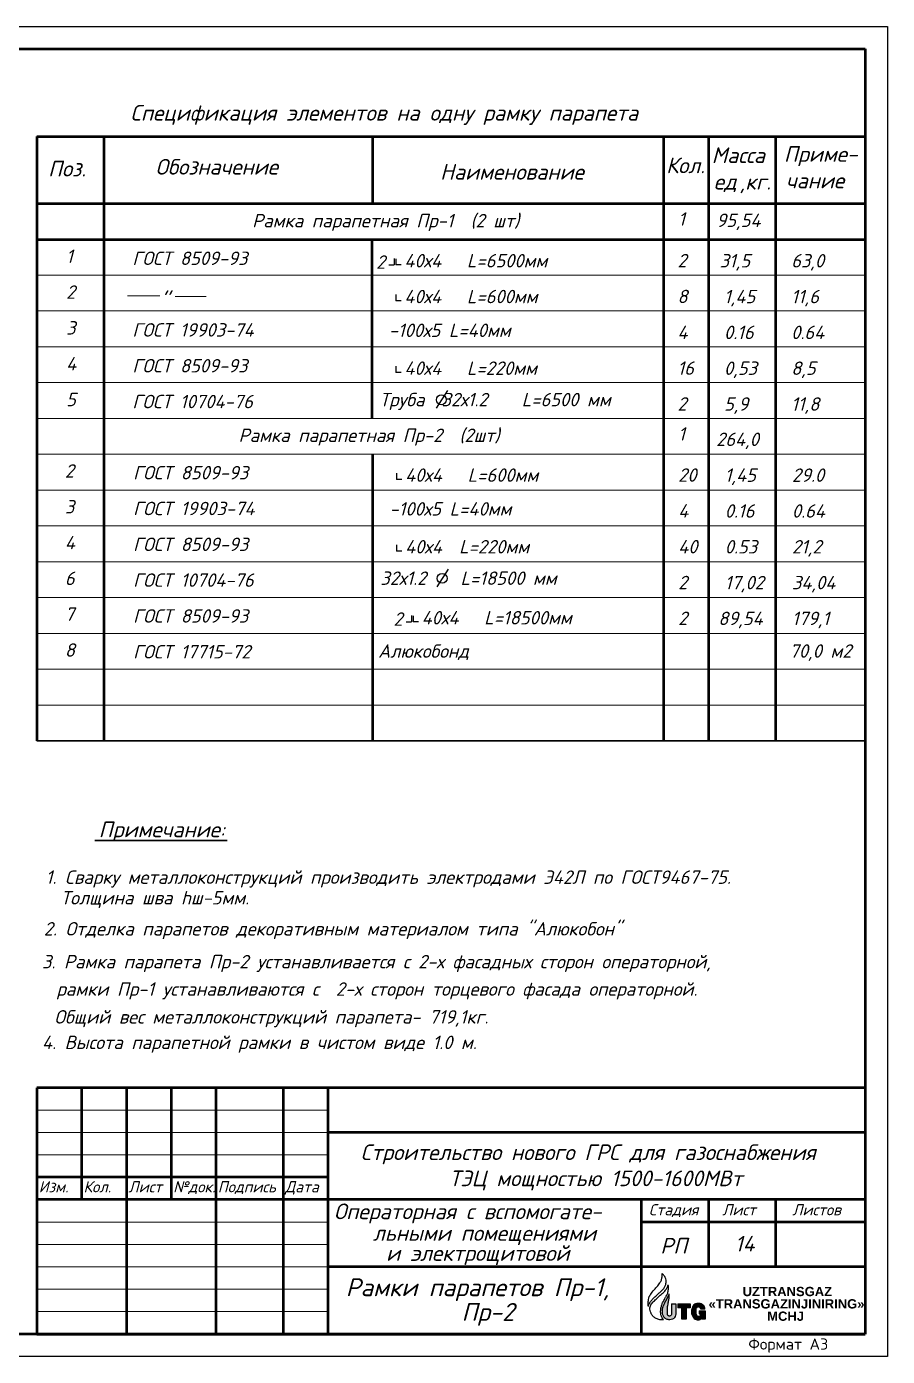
# Model space of a CAD drawing. Extents: x 108150 to 142535, y -18867 to -9422.
# Drawn here: x 140959.1 to 141151.3, y -16848.3 to -16551.3 of the extents above; entities that cross this region are included whole.
import ezdxf

# ---------------------------------------------------------------- set-up
doc = ezdxf.new("R2010")
doc.units = 0
doc.header["$MEASUREMENT"] = 0
for name, color, linetype in [('12321', 7, 'Continuous'), ('FORMAT', 7, 'Continuous'), ('PDF2_Text', 5, 'Continuous')]:
    doc.layers.add(name, color=color, linetype=linetype)
for name, color, linetype, lineweight in [('SNOVNOY', 3, 'Continuous', 70), ('Выносные', 8, 'Continuous', 15), ('Контурные', 3, 'Continuous', 50), ('Основные', 4, 'Continuous', 40), ('Разм.', 8, 'Continuous', 15), ('Разрез', 6, 'Continuous', 60), ('Текст', 2, 'Continuous', 15)]:
    doc.layers.add(name, color=color, linetype=linetype, lineweight=lineweight)
doc.styles.add('PDF Arial', font='arial.ttf')
doc.styles.add('style1', font='isocpeui.ttf')
doc.styles.add('style2', font='simplex.shx', dxfattribs={"width": 0.8})
doc.styles.add('ГОСТ -3', font='isocpeui.ttf', dxfattribs={"height": 3})
doc.styles.add('ГОСТ 250', font='isocpeui.ttf', dxfattribs={"height": 250})
doc.styles.add('ГОСТ 300', font='isocpeui.ttf', dxfattribs={"height": 300})
doc.styles.add('ГОСТ 350', font='isocpeui.ttf', dxfattribs={"height": 350})
doc.styles.add('ГОСТ2.5', font='isocpeur.ttf', dxfattribs={"oblique": 15, "height": 2.5})
doc.styles.add('ГОСТ3', font='isocpeur.ttf', dxfattribs={"oblique": 15, "height": 3})
doc.styles.add('ГОСТ3.5', font='isocpeur.ttf', dxfattribs={"oblique": 15, "height": 3.5})

msp = doc.modelspace()

# ---------------------------------------------------------------- hatches: boundary and pattern name
at = {"layer": '12321', "lineweight": 25, "ltscale": 2}
h = msp.add_hatch(color=170, dxfattribs=at)
h.dxf.hatch_style = 1
edge = h.paths.add_edge_path()
edge.add_line((141104.0695, -16836.5626), (141103.1143, -16836.5626))
edge.add_line((141103.1143, -16836.5626), (141103.1143, -16838.7777))
edge.add_spline(control_points=[(141103.1143, -16838.7777), (141103.1014, -16838.8886), (141103.0812, -16839.0623), (141102.9155, -16839.2744), (141102.7029, -16839.3158), (141102.487, -16839.3301), (141102.3312, -16839.1979), (141102.2385, -16839.01), (141102.1999, -16838.7854), (141102.2042, -16838.4096), (141102.1869, -16837.9434), (141102.227, -16837.4278), (141102.2876, -16836.9214), (141102.4135, -16836.4409), (141102.4827, -16835.8366), (141102.6468, -16835.1763), (141102.6373, -16834.6562), (141102.6322, -16834.3792)], knot_values=[0, 0, 0, 0, 0.32175029, 0.50372886, 0.7413174, 0.93122956, 1.11213119, 1.29654799, 1.53988838, 1.77020295, 2.39711599, 2.90378622, 3.28253457, 3.88886889, 4.35336348, 5.06194669, 5.86905617, 5.86905617, 5.86905617, 5.86905617], degree=3, periodic=0)
edge.add_spline(control_points=[(141102.6322, -16834.3792), (141102.6225, -16834.4004), (141102.5195, -16834.6242), (141102.2739, -16835.1321), (141101.869, -16835.8683), (141101.4671, -16836.642), (141101.12, -16837.4104), (141101.1073, -16837.948), (141101.1008, -16838.2233)], knot_values=[0, 0, 0, 0, 0.06833028, 0.72117683, 1.65163806, 2.52459263, 3.28438922, 4.0823675, 4.0823675, 4.0823675, 4.0823675], degree=3, periodic=0)
edge.add_spline(control_points=[(141101.1008, -16838.2233), (141101.1045, -16838.2978), (141101.1188, -16838.5823), (141101.175, -16839.0739), (141101.4411, -16839.6772), (141102.0295, -16840.0596), (141102.7034, -16840.1946), (141103.3667, -16840.0696), (141103.8572, -16839.6775), (141104.0396, -16839.1874), (141104.0614, -16838.8818), (141104.0695, -16838.7689)], knot_values=[0, 0, 0, 0, 0.2184505, 0.83381126, 1.44661398, 2.07318585, 2.80467327, 3.4162574, 3.99187545, 4.55748986, 4.88904194, 4.88904194, 4.88904194, 4.88904194], degree=3, periodic=0)
edge.add_line((141104.0695, -16838.7689), (141104.0695, -16836.5626))
h = msp.add_hatch(color=170, dxfattribs=at)
h.dxf.hatch_style = 1
h.paths.add_polyline_path([(141106.3786, -16837.4865), (141107.2708, -16837.4865), (141107.2708, -16836.5626), (141104.5675, -16836.5626), (141104.5675, -16837.4865), (141105.4065, -16837.4865), (141105.4065, -16840.0435), (141106.3786, -16840.0435)])
h = msp.add_hatch(color=170, dxfattribs=at)
h.dxf.hatch_style = 1
edge = h.paths.add_edge_path()
edge.add_spline(control_points=[(141110.5576, -16837.7752), (141110.5536, -16837.6893), (141110.5453, -16837.5104), (141110.4658, -16837.2402), (141110.3247, -16836.9896), (141110.1546, -16836.826), (141109.9901, -16836.7096), (141109.8442, -16836.614), (141109.6419, -16836.5579), (141109.4189, -16836.4979), (141109.1103, -16836.4998), (141108.7226, -16836.4826), (141108.2655, -16836.6467), (141107.9224, -16837.0457), (141107.703, -16837.5035), (141107.5891, -16838.1031), (141107.5701, -16838.6558), (141107.6957, -16839.1555), (141107.9033, -16839.4929), (141108.1477, -16839.8734), (141108.5196, -16840.0666), (141108.8407, -16840.1573), (141109.0769, -16840.1854), (141109.3145, -16840.1687), (141109.5302, -16840.0841), (141109.7085, -16839.9673), (141109.8303, -16839.8879), (141109.8801, -16839.8554)], knot_values=[0, 0, 0, 0, 0.25111067, 0.5227896, 0.81665353, 1.0828984, 1.20521301, 1.40771753, 1.58789185, 1.81639069, 2.08087123, 2.48608788, 2.94981708, 3.44112246, 3.985778, 4.42046793, 5.22027539, 5.58514014, 5.90745935, 6.37746939, 6.88525477, 7.08490717, 7.35582828, 7.57743803, 7.77434882, 8.02634128, 8.20040993, 8.20040993, 8.20040993, 8.20040993], degree=3, periodic=0)
edge.add_line((141109.8801, -16839.8554), (141109.8801, -16840.0366))
edge.add_line((141109.8801, -16840.0366), (141110.6049, -16840.0366))
edge.add_line((141110.6049, -16840.0366), (141110.6049, -16838.19))
edge.add_line((141110.6049, -16838.19), (141109.3001, -16838.19))
edge.add_line((141109.3001, -16838.19), (141109.3001, -16838.859))
edge.add_line((141109.3001, -16838.859), (141109.7047, -16838.859))
edge.add_spline(control_points=[(141109.7047, -16838.859), (141109.7091, -16838.9235), (141109.7177, -16839.0519), (141109.6115, -16839.216), (141109.4332, -16839.3305), (141109.2155, -16839.3232), (141108.9626, -16839.3298), (141108.7219, -16839.176), (141108.5984, -16838.885), (141108.5492, -16838.5577), (141108.5628, -16838.201), (141108.5626, -16837.8872), (141108.6066, -16837.6199), (141108.7326, -16837.4175), (141108.9667, -16837.2917), (141109.2359, -16837.2861), (141109.48, -16837.3951), (141109.6441, -16837.5713), (141109.6474, -16837.7188), (141109.6486, -16837.7752)], knot_values=[0, 0, 0, 0, 0.18476977, 0.36821541, 0.54027769, 0.78268383, 0.98616211, 1.27703997, 1.54700192, 1.88874392, 2.2406241, 2.58982635, 2.80813824, 3.0254609, 3.2613069, 3.55693344, 3.77661183, 4.03780399, 4.19947695, 4.19947695, 4.19947695, 4.19947695], degree=3, periodic=0)
edge.add_line((141109.6486, -16837.7752), (141110.5576, -16837.7752))

# ---------------------------------------------------------------- linework, layer by layer
for p, q in [((140731.3475, -16551.334, -754.4947), (141151.3475, -16551.334, -754.4947)), ((141151.3475, -16551.334, -754.4947), (141151.3475, -16848.334, -754.4947)), ((141151.3475, -16848.334, -754.4947), (140731.3475, -16848.334, -754.4947))]:
    msp.add_line(p, q)
at = {"layer": '12321', "color": 170, "lineweight": 25, "ltscale": 2}
for p, q in [((141103.1143, -16836.5626, -754.4947), (141104.0695, -16836.5626, -754.4947)), ((141103.1143, -16836.5626, -754.4947), (141103.1143, -16838.7777, -754.4947)), ((141104.0695, -16836.5626, -754.4947), (141104.0695, -16838.7689, -754.4947)), ((141104.5675, -16836.5626, -754.4947), (141107.2708, -16836.5626, -754.4947)), ((141104.5675, -16836.5626, -754.4947), (141104.5675, -16837.4865, -754.4947)), ((141107.2708, -16836.5626, -754.4947), (141107.2708, -16837.4865, -754.4947)), ((141105.4065, -16837.4865, -754.4947), (141104.5675, -16837.4865, -754.4947)), ((141105.4065, -16840.0435, -754.4947), (141105.4065, -16837.4865, -754.4947)), ((141107.2708, -16837.4865, -754.4947), (141106.3786, -16837.4865, -754.4947)), ((141106.3786, -16837.4865, -754.4947), (141106.3786, -16840.0435, -754.4947)), ((141109.3001, -16838.19, -754.4947), (141110.6049, -16838.19, -754.4947)), ((141109.3001, -16838.19, -754.4947), (141109.3001, -16838.859, -754.4947)), ((141109.3001, -16838.859, -754.4947), (141109.7047, -16838.859, -754.4947)), ((141110.5576, -16837.7752, -754.4947), (141109.6486, -16837.7752, -754.4947)), ((141109.8801, -16840.0366, -754.4947), (141109.8801, -16839.8554, -754.4947)), ((141110.6049, -16838.19, -754.4947), (141110.6049, -16840.0366, -754.4947)), ((141106.3786, -16840.0435, -754.4947), (141105.4065, -16840.0435, -754.4947)), ((141110.6049, -16840.0366, -754.4947), (141109.8801, -16840.0366, -754.4947))]:
    msp.add_line(p, q, dxfattribs=at)
at = {"layer": '12321', "color": 150, "lineweight": 25, "ltscale": 2}
for points in [[(141097.949, -16837.224, -754.4947), (141097.8832, -16836.4703, -754.4947), (141098.0048, -16835.6125, -754.4947), (141098.1535, -16834.9843, -754.4947), (141098.6265, -16834.2413, -754.4947), (141099.4651, -16833.2057, -754.4947), (141100.0329, -16832.5497, -754.4947), (141100.3843, -16832.1107, -754.4947), (141100.6208, -16831.7594, -754.4947), (141100.9153, -16831.1085, -754.4947), (141100.9955, -16830.796, -754.4947), (141101.054, -16830.3443, -754.4947), (141101.0589, -16830.0015, -754.4947), (141101.0451, -16829.8178, -754.4947)], [(141097.949, -16837.224, -754.4947), (141098.1183, -16836.5937, -754.4947), (141098.4357, -16836.0946, -754.4947), (141098.9774, -16835.4685, -754.4947), (141099.8191, -16834.6542, -754.4947), (141100.3809, -16834.1536, -754.4947), (141100.9765, -16833.6327, -754.4947), (141101.4972, -16833.029, -754.4947), (141101.7687, -16832.4409, -754.4947), (141101.8854, -16832.0553, -754.4947), (141101.9078, -16831.2781, -754.4947), (141101.7214, -16830.7171, -754.4947), (141101.4415, -16830.2471, -754.4947), (141101.1812, -16829.9773, -754.4947), (141101.0451, -16829.8178, -754.4947)]]:
    msp.add_spline(points, degree=3, dxfattribs=at)
at = {"layer": '12321', "color": 82, "lineweight": 25, "ltscale": 2, "true_color": 0x41c20a}
for points in [[(141101.337, -16840.1352, -754.4947), (141100.4785, -16840.1385, -754.4947), (141099.7194, -16839.897, -754.4947), (141099.1184, -16839.4864, -754.4947), (141098.639, -16838.8804, -754.4947), (141098.5414, -16838.6984, -754.4947), (141098.3381, -16838.1012, -754.4947), (141098.3132, -16837.4998, -754.4947), (141098.4402, -16837.0344, -754.4947), (141098.9338, -16836.2552, -754.4947), (141099.6662, -16835.5395, -754.4947), (141100.6188, -16834.6585, -754.4947), (141101.4355, -16833.9553, -754.4947), (141101.7781, -16833.5591, -754.4947), (141102.1732, -16832.9433, -754.4947), (141102.2836, -16832.6221, -754.4947), (141102.3472, -16832.324, -754.4947)], [(141101.337, -16840.1352, -754.4947), (141100.8558, -16839.3288, -754.4947), (141100.7066, -16838.6989, -754.4947), (141100.7404, -16837.7298, -754.4947), (141100.9028, -16836.9777, -754.4947), (141101.1203, -16836.3612, -754.4947), (141101.6619, -16835.4045, -754.4947), (141101.954, -16834.8557, -754.4947), (141102.2709, -16834.1843, -754.4947), (141102.3721, -16833.8004, -754.4947), (141102.4325, -16833.3309, -754.4947), (141102.4564, -16832.9258, -754.4947), (141102.4289, -16832.5996, -754.4947), (141102.3472, -16832.324, -754.4947)]]:
    msp.add_spline(points, degree=3, dxfattribs=at)
at = {"layer": '12321', "color": 170, "lineweight": 25, "ltscale": 2}
for points in [[(141101.1008, -16838.2233, -754.4947), (141101.1754, -16837.4091, -754.4947), (141101.4559, -16836.6828, -754.4947), (141101.8634, -16835.8865, -754.4947), (141102.3108, -16835.0446, -754.4947), (141102.6029, -16834.4428, -754.4947), (141102.6322, -16834.3792, -754.4947)], [(141103.1143, -16838.7777, -754.4947), (141103.0379, -16839.0984, -754.4947), (141102.9181, -16839.2413, -754.4947), (141102.6855, -16839.3132, -754.4947), (141102.491, -16839.3049, -754.4947), (141102.3437, -16839.1924, -754.4947), (141102.2549, -16839.0256, -754.4947), (141102.207, -16838.7809, -754.4947), (141102.2016, -16838.545, -754.4947), (141102.199, -16837.9026, -754.4947), (141102.2345, -16837.3846, -754.4947), (141102.2851, -16836.9999, -754.4947), (141102.4094, -16836.3911, -754.4947), (141102.4813, -16835.9206, -754.4947), (141102.6091, -16835.2059, -754.4947), (141102.6322, -16834.3792, -754.4947)], [(141110.5576, -16837.7752, -754.4947), (141110.5358, -16837.5188, -754.4947), (141110.4585, -16837.2514, -754.4947), (141110.3077, -16836.9908, -754.4947), (141110.1134, -16836.7993, -754.4947), (141110.0119, -16836.7257, -754.4947), (141109.8333, -16836.6202, -754.4947), (141109.6579, -16836.5626, -754.4947), (141109.4295, -16836.5108, -754.4947), (141109.1588, -16836.4977, -754.4947), (141108.7438, -16836.5092, -754.4947), (141108.2989, -16836.6761, -754.4947), (141107.9532, -16837.042, -754.4947), (141107.7124, -16837.5455, -754.4947), (141107.6205, -16837.9813, -754.4947), (141107.6178, -16838.8009, -754.4947), (141107.7177, -16839.1612, -754.4947), (141107.8779, -16839.45, -754.4947), (141108.1695, -16839.8333, -754.4947), (141108.6214, -16840.0911, -754.4947), (141108.8184, -16840.1462, -754.4947), (141109.0943, -16840.1778, -754.4947), (141109.3203, -16840.1562, -754.4947), (141109.5094, -16840.0858, -754.4947), (141109.7308, -16839.9529, -754.4947), (141109.8801, -16839.8554, -754.4947)], [(141104.0695, -16838.7689, -754.4947), (141104.0331, -16839.1067, -754.4947), (141103.8147, -16839.6436, -754.4947), (141103.3584, -16840.0173, -754.4947), (141102.7458, -16840.1495, -754.4947), (141102.0108, -16840.003, -754.4947), (141101.4861, -16839.633, -754.4947), (141101.2073, -16839.0703, -754.4947), (141101.1132, -16838.4468, -754.4947), (141101.1008, -16838.2233, -754.4947)], [(141109.6486, -16837.7752, -754.4947), (141109.6295, -16837.6107, -754.4947), (141109.461, -16837.4027, -754.4947), (141109.2556, -16837.3106, -754.4947), (141108.9528, -16837.3185, -754.4947), (141108.7422, -16837.437, -754.4947), (141108.621, -16837.6238, -754.4947), (141108.5747, -16837.8426, -754.4947), (141108.5605, -16838.2002, -754.4947), (141108.5605, -16838.5607, -754.4947), (141108.6184, -16838.9061, -754.4947), (141108.7422, -16839.1535, -754.4947), (141108.9949, -16839.3114, -754.4947), (141109.203, -16839.3255, -754.4947), (141109.4503, -16839.3025, -754.4947), (141109.5997, -16839.2088, -754.4947), (141109.6973, -16839.0482, -754.4947), (141109.7047, -16838.859, -754.4947)]]:
    msp.add_spline(points, degree=3, dxfattribs=at)
at = {"layer": 'Выносные', "color": 0, "lineweight": 25}
for p, q in [((141040.0064, -16604.5561, -754.4947), (141041.2006, -16604.5561, -754.4947)), ((141041.2006, -16603.1478, -754.4947), (141041.2006, -16604.5561, -754.4947)), ((141041.5406, -16603.1671, -754.4947), (141041.5406, -16604.5754, -754.4947)), ((141042.7348, -16604.5754, -754.4947), (141041.5406, -16604.5754, -754.4947)), ((141041.5406, -16611.1671, -754.4947), (141041.5406, -16612.5754, -754.4947)), ((141042.7348, -16612.5754, -754.4947), (141041.5406, -16612.5754, -754.4947)), ((141041.5406, -16627.1671, -754.4947), (141041.5406, -16628.5754, -754.4947)), ((141042.7348, -16628.5754, -754.4947), (141041.5406, -16628.5754, -754.4947)), ((141041.708, -16651.0506, -754.4947), (141041.708, -16652.4589, -754.4947)), ((141042.9023, -16652.4589, -754.4947), (141041.708, -16652.4589, -754.4947)), ((141041.708, -16667.0506, -754.4947), (141041.708, -16668.4589, -754.4947)), ((141042.9023, -16668.4589, -754.4947), (141041.708, -16668.4589, -754.4947)), ((141043.8704, -16684.2918, -754.4947), (141045.0647, -16684.2918, -754.4947)), ((141045.0647, -16682.8835, -754.4947), (141045.0647, -16684.2918, -754.4947)), ((141045.4046, -16682.9028, -754.4947), (141045.4046, -16684.3111, -754.4947)), ((141046.5989, -16684.3111, -754.4947), (141045.4046, -16684.3111, -754.4947))]:
    msp.add_line(p, q, dxfattribs=at)
at = {"layer": 'Выносные'}
for p, q in [((140961.3475, -16606.85, -754.4947), (141146.3475, -16606.85, -754.4947)), ((140961.3475, -16614.85, -754.4947), (141146.3475, -16614.85, -754.4947)), ((140961.3475, -16622.85, -754.4947), (141146.3475, -16622.85, -754.4947)), ((140961.3475, -16630.85, -754.4947), (141146.3475, -16630.85, -754.4947)), ((140961.3475, -16638.85, -754.4947), (141146.3475, -16638.85, -754.4947)), ((140961.3475, -16646.85, -754.4947), (141146.3475, -16646.85, -754.4947)), ((140961.3475, -16654.85, -754.4947), (141146.3475, -16654.85, -754.4947)), ((140961.3475, -16662.85, -754.4947), (141146.3475, -16662.85, -754.4947)), ((140961.3475, -16670.85, -754.4947), (141146.3475, -16670.85, -754.4947)), ((140961.3475, -16678.85, -754.4947), (141146.3475, -16678.85, -754.4947)), ((140961.3475, -16686.85, -754.4947), (141146.3475, -16686.85, -754.4947)), ((140961.3475, -16694.85, -754.4947), (141146.3475, -16694.85, -754.4947)), ((140961.3475, -16694.85, -754.4947), (141146.3475, -16694.85, -754.4947)), ((140961.3475, -16702.85, -754.4947), (141146.3475, -16702.85, -754.4947))]:
    msp.add_line(p, q, dxfattribs=at)
at = {"layer": 'Выносные', "color": 2}
for p, q in [((140988.8326, -16611.456, -754.4947), (140981.6012, -16611.456, -754.4947)), ((140999.1432, -16611.6071, -754.4947), (140992.2474, -16611.6071, -754.4947))]:
    msp.add_line(p, q, dxfattribs=at)
at = {"layer": 'Выносные', "color": 3, "lineweight": 30}
msp.add_line((140961.3475, -16710.85, -754.4947), (141146.3475, -16710.85, -754.4947), dxfattribs=at)
at = {"layer": 'Выносные', "lineweight": 18}
for p, q in [((141026.3477, -16793.3257, -754.4947), (140961.3475, -16793.3257, -754.4947)), ((141026.3479, -16798.3257, -754.4947), (140961.3475, -16798.3257, -754.4947)), ((141026.3477, -16803.3257, -754.4947), (140961.3475, -16803.3257, -754.4947)), ((141026.3477, -16818.3257, -754.4947), (140961.3475, -16818.3257, -754.4947)), ((141026.3477, -16823.3257, -754.4947), (140961.3475, -16823.3257, -754.4947)), ((141026.3493, -16828.3257, -754.4947), (140961.3475, -16828.3257, -754.4947)), ((141026.3477, -16833.3257, -754.4947), (140961.3475, -16833.3257, -754.4947)), ((141026.3477, -16838.3257, -754.4947), (140961.3475, -16838.3257, -754.4947))]:
    msp.add_line(p, q, dxfattribs=at)
at = {"layer": 'Контурные'}
for p, q in [((140751.3475, -16556.334, -754.4947), (141146.3475, -16556.334, -754.4947)), ((141146.3475, -16556.334, -754.4947), (141146.3475, -16843.334, -754.4947)), ((140961.3475, -16575.85, -754.4947), (141146.3475, -16575.85, -754.4947)), ((140961.3475, -16575.85, -754.4947), (140961.3475, -16710.85, -754.4947)), ((140976.3475, -16575.85, -754.4947), (140976.3475, -16590.85, -754.4947)), ((141036.3475, -16575.85, -754.4947), (141036.3475, -16590.85, -754.4947)), ((141101.3475, -16575.85, -754.4947), (141101.3475, -16590.85, -754.4947)), ((141111.3475, -16575.85, -754.4947), (141111.3475, -16590.85, -754.4947)), ((141126.3475, -16575.85, -754.4947), (141126.3475, -16590.85, -754.4947)), ((140961.3475, -16590.85, -754.4947), (141146.3475, -16590.85, -754.4947)), ((140976.3475, -16590.85, -754.4947), (140976.3475, -16710.85, -754.4947)), ((141101.3475, -16590.85, -754.4947), (141101.3475, -16710.85, -754.4947)), ((141111.3475, -16590.85, -754.4947), (141111.3475, -16710.85, -754.4947)), ((141126.3475, -16590.85, -754.4947), (141126.3475, -16710.85, -754.4947)), ((140961.3475, -16598.85, -754.4947), (141146.3475, -16598.85, -754.4947)), ((141036.18, -16598.9665, -754.4947), (141036.18, -16638.9665, -754.4947)), ((141036.3475, -16646.85, -754.4947), (141036.3475, -16710.85, -754.4947)), ((141036.3475, -16646.85, -754.4947), (141036.3475, -16694.85, -754.4947)), ((141146.3475, -16788.3257, -754.4947), (140961.3475, -16788.3257, -754.4947)), ((140961.3475, -16788.3257, -754.4947), (140961.35, -16843.334, -754.4947)), ((140971.3475, -16788.3257, -754.4947), (140971.3475, -16813.3257, -754.4947)), ((140981.3475, -16788.3257, -754.4947), (140981.35, -16843.334, -754.4947)), ((140991.3475, -16788.3257, -754.4947), (140991.3475, -16813.3257, -754.4947)), ((141001.3475, -16788.3257, -754.4947), (141001.35, -16843.334, -754.4947)), ((141016.3475, -16788.3257, -754.4947), (141016.35, -16843.334, -754.4947)), ((141026.3475, -16788.3257, -754.4947), (141026.35, -16843.334, -754.4947)), ((141146.3475, -16788.3257, -754.4947), (141146.3475, -16843.334, -754.4947)), ((141146.3475, -16798.3257, -754.4947), (141026.3479, -16798.3257, -754.4947)), ((141026.3477, -16808.3257, -754.4947), (140961.3475, -16808.3257, -754.4947)), ((141146.3475, -16813.3257, -754.4947), (140961.3475, -16813.3257, -754.4947)), ((141096.3486, -16813.3257, -754.4947), (141096.35, -16843.334, -754.4947)), ((141111.3486, -16813.3257, -754.4947), (141111.3493, -16828.3257, -754.4947)), ((141126.3486, -16813.325, -754.4947), (141126.3493, -16828.3257, -754.4947)), ((141146.3475, -16818.3257, -754.4947), (141096.3488, -16818.3257, -754.4947)), ((141146.3475, -16828.3257, -754.4947), (141026.3493, -16828.3257, -754.4947)), ((141146.3475, -16843.334, -754.4947), (140751.3475, -16843.334, -754.4947)), ((140961.35, -16843.334, -754.4947), (141146.3475, -16843.334, -754.4947))]:
    msp.add_line(p, q, dxfattribs=at)
at = {"layer": 'Основные'}
for p in [(141146.3475, -16788.3257, -754.4947), (140961.35, -16843.334, -754.4947)]:
    msp.add_line(p, (141146.3475, -16843.334, -754.4947), dxfattribs=at)
at = {"layer": 'Разм.', "color": 2, "linetype": 'ByBlock', "lineweight": 30, "ltscale": 2}
msp.add_line((140974.2796, -16733.1001, -754.4947), (141003.8625, -16733.1001, -754.4947), dxfattribs=at)
at = {"layer": 'Разрез', "color": 2, "linetype": 'Continuous', "lineweight": -2}
for p, q in [((141053.0981, -16632.641, -754.4947), (141050.5561, -16636.5371, -754.4947)), ((141053.2655, -16672.5245, -754.4947), (141050.7235, -16676.4205, -754.4947))]:
    msp.add_line(p, q, dxfattribs=at)
for centre in [(141051.7103, -16634.6827, -754.4947), (141051.8777, -16674.5662, -754.4947)]:
    msp.add_circle(centre, 1.1086, dxfattribs=at)

# ---------------------------------------------------------------- texts
at = {"color": 2, "lineweight": 25, "style": 'ГОСТ -3'}
for s, p in [('Рамки парапетов Пр-1,', (141030.3519, -16834.8909, -754.4947)), ('Пр-2', (141056.2168, -16840.4016, -754.4947))]:
    msp.add_text(s, height=4, dxfattribs=at).set_placement(p)
at = {"style": 'style2'}
msp.add_text('Формат А3', height=2.5, dxfattribs=at).set_placement((141120.2911, -16846.8222, -754.4947))
at = {"color": 2, "lineweight": 25, "insert": (140970.7028, -16728.8909, -754.4947), "char_height": 3.5, "width": 154.104502, "attachment_point": 1, "style": 'ГОСТ3.5'}
msp.add_mtext('  Примечание:', dxfattribs=at)
at = {"layer": 'FORMAT', "style": 'ГОСТ 300'}
for s, p in [('Спецификация элементов на одну рамку парапета', (140982.2528, -16572.3393, -754.4947)), ('Масса', (141112.1068, -16581.8081, -754.4947)), ('Приме-', (141128.2313, -16581.5359, -754.4947)), ('Поз.', (140963.8708, -16584.8, -754.4947)), ('Обозначение', (140987.8537, -16584.3951, -754.4947)), ('Кол.', (141101.927, -16584.0764, -754.4947)), ('Наименование', (141051.4353, -16585.5205, -754.4947)), ('ед', (141112.5617, -16587.7292, -754.4947)), (',кг.', (141118.3996, -16587.7292, -754.4947)), ('чание', (141128.6651, -16587.457, -754.4947))]:
    msp.add_text(s, height=3.5, dxfattribs=at).set_placement(p)
at = {"layer": 'FORMAT', "style": 'ГОСТ3', "oblique": 15}
for s, p in [('Рамка парапетная Пр-1  (2 шт)', (141009.4451, -16596.1707, -754.4947)), ('Рамка парапетная Пр-2  (2шт)', (141006.4121, -16644.1092, -754.4947))]:
    msp.add_text(s, height=3, dxfattribs=at).set_placement(p)
at = {"layer": 'PDF2_Text', "lineweight": 25, "char_height": 2.07708, "attachment_point": 7, "style": 'PDF Arial'}
for s, insert in [('{\\fArial|b1|i0|c204|p34;UZTRANSGAZ}', (141118.9978, -16834.9063, -754.4947)), ('{\\fArial|b1|i0|c204|p34;«TRANSGAZINJINIRING»}', (141111.3995, -16837.662, -754.4947)), ('{\\fArial|b1|i0|c204|p34;MCHJ}', (141124.4971, -16840.4178, -754.4947))]:
    msp.add_mtext(s, dxfattribs=dict(at, insert=insert))
at = {"layer": 'SNOVNOY', "color": 3, "insert": (141033.5828, -16800.9857, -754.4947), "char_height": 3.5, "width": 108.046652, "attachment_point": 1}
msp.add_mtext('\\pi0.10079;{\\fISOCPEUR|b0|i1|c204|p34;Строительство нового ГРС для газоснабжения \\P\\pi19.88905;ТЭЦ мощностью 1500-1600МВт}', dxfattribs=at)
at = {"layer": 'Выносные', "color": 2, "style": 'style1'}
msp.add_text('"', height=3.5, dxfattribs=at).set_placement((140988.8597, -16614.4169, -754.4947))
at = {"layer": 'Текст'}
for s, height, style, p in [('1', 3, 'ГОСТ 300', (141104.6252, -16595.7971, -754.4947)), ('1', 3, 'ГОСТ 300', (140967.8956, -16604.1211, -754.4947)), ('ГОСТ 8509-93', 3, 'ГОСТ 300', (140982.6879, -16604.5768, -754.4947)), ('40х4   L=6500мм', 3, 'ГОСТ 300', (141043.4433, -16605.1193, -754.4947)), ('2', 3, 'ГОСТ 300', (141104.4443, -16605.1058, -754.4947)), ('31,5', 3, 'ГОСТ 300', (141113.8674, -16605.1281, -754.4947)), ('63,0', 3, 'ГОСТ 300', (141129.8523, -16605.1281, -754.4947)), ('2', 3, 'ГОСТ 300', (141037.1383, -16605.4169, -754.4947)), ('2', 3, 'ГОСТ 300', (140967.8956, -16612.1211, -754.4947)), ('40х4   L=600мм', 3, 'ГОСТ 300', (141043.4433, -16613.1193, -754.4947)), ('8', 3, 'ГОСТ 300', (141104.4443, -16613.1058, -754.4947)), ('1,45', 3, 'ГОСТ 300', (141114.8523, -16613.1281, -754.4947)), ('11,6', 3, 'ГОСТ 300', (141129.8523, -16613.1281, -754.4947)), ('3', 3, 'ГОСТ 300', (140967.8956, -16620.1211, -754.4947)), ('ГОСТ 19903-74', 3, 'ГОСТ 300', (140982.6879, -16620.5768, -754.4947)), (' -100х5 L=40мм', 3, 'ГОСТ 300', (141038.0511, -16620.6618, -754.4947)), ('4', 3, 'ГОСТ 300', (141104.4443, -16621.1058, -754.4947)), ('0.16', 3, 'ГОСТ 300', (141114.8523, -16621.1281, -754.4947)), ('0.64', 3, 'ГОСТ 300', (141129.8523, -16621.1281, -754.4947)), ('4', 3, 'ГОСТ 300', (140967.8956, -16628.1211, -754.4947)), ('ГОСТ 8509-93', 3, 'ГОСТ 300', (140982.6879, -16628.5768, -754.4947)), ('40х4   L=220мм', 3, 'ГОСТ 300', (141043.4433, -16629.1193, -754.4947)), ('16', 3, 'ГОСТ 300', (141104.4443, -16629.1058, -754.4947)), ('0,53', 3, 'ГОСТ 300', (141114.8523, -16629.1281, -754.4947)), ('8,5', 3, 'ГОСТ 300', (141129.8523, -16629.1281, -754.4947)), ('5', 3, 'ГОСТ 300', (140967.8956, -16636.1211, -754.4947)), ('ГОСТ 10704-76', 3, 'ГОСТ 300', (140982.6879, -16636.5768, -754.4947)), ('Труба  32х1.2    L=6500 мм', 3, 'ГОСТ 300', (141037.9124, -16636.1418, -754.4947)), ('2', 3, 'ГОСТ 300', (141104.4443, -16637.1058, -754.4947)), ('5,9', 3, 'ГОСТ 300', (141114.8523, -16637.1281, -754.4947)), ('11,8', 3, 'ГОСТ 300', (141129.8523, -16637.1281, -754.4947)), ('1', 3, 'ГОСТ 300', (141104.6252, -16643.7971, -754.4947)), ('2', 3, 'ГОСТ 300', (140967.608, -16652.0692, -754.4947)), ('ГОСТ 8509-93', 3, 'ГОСТ 300', (140982.8553, -16652.4603, -754.4947)), ('40х4   L=600мм', 3, 'ГОСТ 300', (141043.6107, -16653.0027, -754.4947)), ('20', 3, 'ГОСТ 300', (141104.6117, -16652.9892, -754.4947)), ('1,45', 3, 'ГОСТ 300', (141115.0197, -16653.0116, -754.4947)), ('29.0', 3, 'ГОСТ 300', (141130.0197, -16653.0116, -754.4947)), ('3', 3, 'ГОСТ 300', (140967.608, -16660.0692, -754.4947)), ('ГОСТ 19903-74', 3, 'ГОСТ 300', (140982.8553, -16660.4603, -754.4947)), (' -100х5 L=40мм', 3, 'ГОСТ 300', (141038.2186, -16660.5453, -754.4947)), ('4', 3, 'ГОСТ 300', (141104.6117, -16660.9892, -754.4947)), ('0.16', 3, 'ГОСТ 300', (141115.0197, -16661.0116, -754.4947)), ('0.64', 3, 'ГОСТ 300', (141130.0197, -16661.0116, -754.4947)), ('4', 3, 'ГОСТ 300', (140967.608, -16668.0692, -754.4947)), ('ГОСТ 8509-93', 3, 'ГОСТ 300', (140982.8553, -16668.4603, -754.4947)), ('40х4  L=220мм', 3, 'ГОСТ 300', (141043.6107, -16669.0027, -754.4947)), ('40', 3, 'ГОСТ 300', (141104.6117, -16668.9892, -754.4947)), ('0.53', 3, 'ГОСТ 300', (141115.0197, -16669.0116, -754.4947)), ('21,2', 3, 'ГОСТ 300', (141130.0197, -16669.0116, -754.4947)), ('6', 3, 'ГОСТ 300', (140967.608, -16676.0692, -754.4947)), ('ГОСТ 10704-76', 3, 'ГОСТ 300', (140982.8553, -16676.4603, -754.4947)), ('32х1.2    L=18500 мм', 3, 'ГОСТ 300', (141038.0798, -16676.0252, -754.4947)), ('2', 3, 'ГОСТ 300', (141104.6117, -16676.9892, -754.4947)), ('17,02', 3, 'ГОСТ 300', (141115.0197, -16677.0116, -754.4947)), ('34,04', 3, 'ГОСТ 300', (141130.0197, -16677.0116, -754.4947)), ('7', 3, 'ГОСТ 300', (140967.608, -16684.0692, -754.4947)), ('ГОСТ 8509-93', 3, 'ГОСТ 300', (140982.8553, -16684.4603, -754.4947)), ('2', 3, 'ГОСТ 300', (141041.0023, -16685.1526, -754.4947)), ('40х4   L=18500мм', 3, 'ГОСТ 300', (141047.3073, -16684.8549, -754.4947)), ('2', 3, 'ГОСТ 300', (141104.6117, -16684.9892, -754.4947)), ('89,54', 3, 'ГОСТ 300', (141113.5552, -16685.0116, -754.4947)), ('179,1', 3, 'ГОСТ 300', (141130.0197, -16685.0116, -754.4947)), ('8', 3, 'ГОСТ 300', (140967.608, -16692.0692, -754.4947)), ('ГОСТ 17715-72', 3, 'ГОСТ 300', (140982.8553, -16692.4603, -754.4947)), ('Алюкобонд', 3, 'ГОСТ 300', (141037.5817, -16692.3033, -754.4947)), ('70,0 м2', 3, 'ГОСТ 300', (141129.4736, -16692.2896, -754.4947)), ('1. Сварку металлоконструкций производить электродами Э42Л по ГОСТ9467-75. ', 3, 'ГОСТ 300', (140963.3336, -16742.7998, -754.4947)), ('Толщина шва hш-5мм.', 3, 'ГОСТ 300', (140966.6816, -16747.3991, -754.4947)), ('2. Отделка парапетов декоративным материалом типа "Алюкобон"', 3, 'ГОСТ 300', (140962.9064, -16754.3319, -754.4947)), ('3. Рамка парапета Пр-2 устанавливается с 2-х фасадных сторон операторной, ', 3, 'ГОСТ 300', (140962.4983, -16761.6658, -754.4947)), ('рамки Пр-1 устанавливаются с  2-х сторон торцевого фасада операторной.', 3, 'ГОСТ 300', (140965.7321, -16767.788, -754.4947)), ('Общий вес металлоконструкций парапета- 719,1кг.', 3, 'ГОСТ 300', (140965.2691, -16774.0011, -754.4947)), ('4. Высота парапетной рамки в чистом виде 1.0 м.', 3, 'ГОСТ 300', (140962.4983, -16779.6978, -754.4947)), ('Изм.', 2.5, 'ГОСТ 250', (140961.7771, -16811.6931, -754.4947)), ('Кол.', 2.5, 'ГОСТ 250', (140971.7771, -16811.6931, -754.4947)), ('Лист', 2.5, 'ГОСТ 250', (140981.8122, -16811.6927, -754.4947)), ('№док.', 2.5, 'ГОСТ 250', (140991.8149, -16811.6927, -754.4947)), ('Подпись', 2.5, 'ГОСТ 250', (141001.778, -16811.6918, -754.4947)), ('Дата', 2.5, 'ГОСТ 250', (141016.7978, -16811.6927, -754.4947)), ('Стадия', 2.5, 'ГОСТ 250', (141098.0681, -16816.8211, -754.4947)), ('Лист', 2.5, 'ГОСТ 250', (141114.4431, -16816.8211, -754.4947)), ('Листов', 2.5, 'ГОСТ 250', (141130.103, -16816.8211, -754.4947)), ('РП', 3.5, 'ГОСТ 350', (141100.6249, -16825.3753, -754.4947)), ('14', 3.5, 'ГОСТ 350', (141117.2606, -16824.9075, -754.4947))]:
    msp.add_text(s, height=height, dxfattribs=dict(at, style=style)).set_placement(p)
at = {"layer": 'Текст', "color": 1, "style": 'ГОСТ 300'}
for s, p in [('95,54', (141113.1418, -16596.0907, -754.4947)), ('264,0', (141113.0878, -16645.0116, -754.4947))]:
    msp.add_text(s, height=3, dxfattribs=at).set_placement(p)
at = {"layer": 'Текст', "color": 2, "char_height": 3.5, "attachment_point": 1, "style": 'ГОСТ2.5'}
for s, insert, width in [('Операторная с вспомогате-', (141027.7177, -16814.1925, -754.4947), 68.50384), ('льными помещениями ', (141036.3924, -16819.0202, -754.4947), 68.875124), ('и электрощитовой', (141039.3586, -16823.5028, -754.4947), 68.800878)]:
    msp.add_mtext(s, dxfattribs=dict(at, insert=insert, width=width))

doc.saveas('drawing.dxf')
